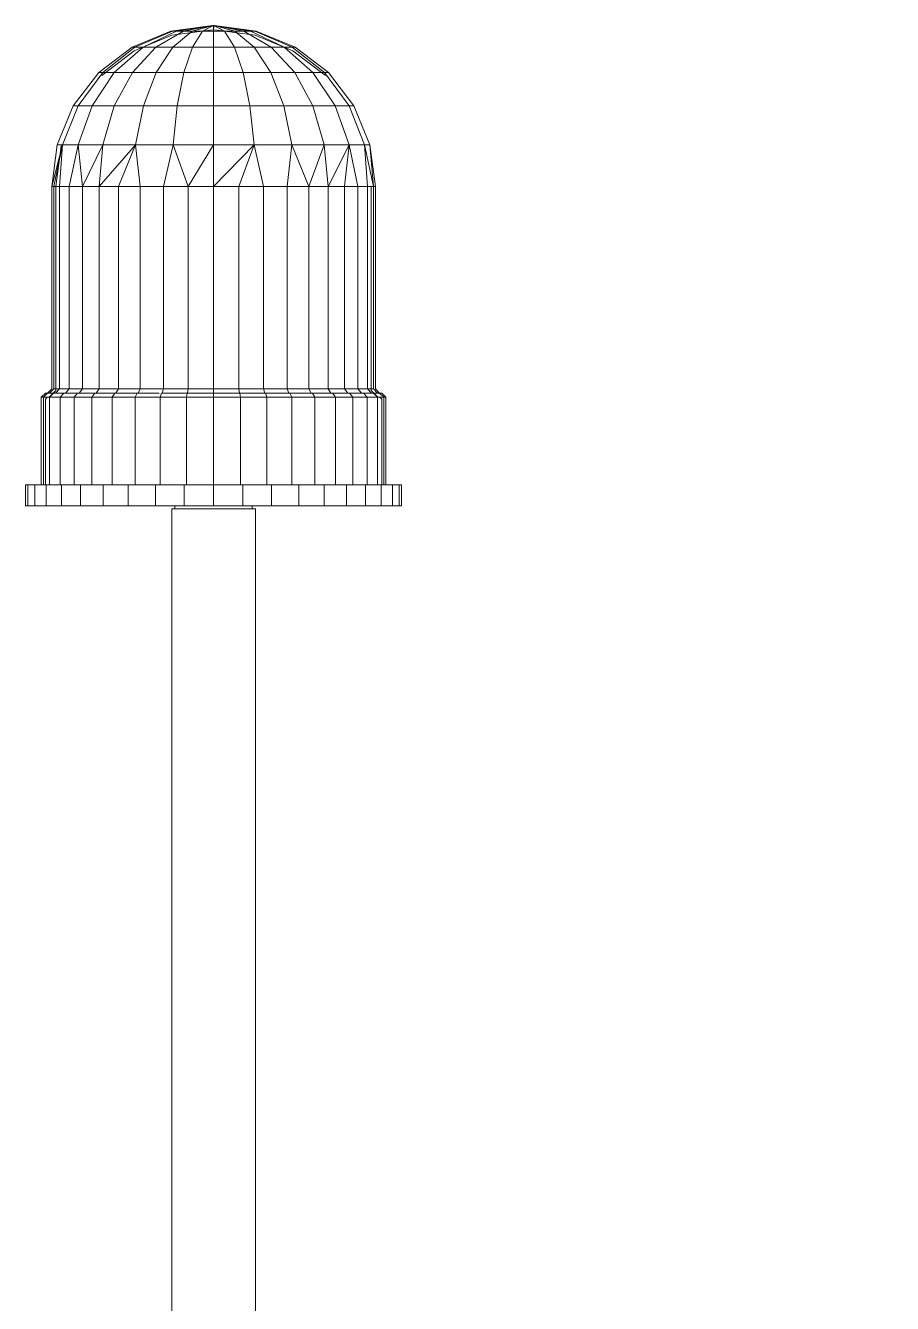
# Model space of a CAD drawing. Header units: centimetres. Extents: x -13689 to 3489, y -437 to 1921.
# Drawn here: x -2743.6 to -2702.1, y 234.1 to 295.3 of the extents above; entities that cross this region are included whole.
import ezdxf

# ---------------------------------------------------------------- set-up
doc = ezdxf.new("R2010")
doc.units = ezdxf.units.CM
doc.layers.add('M-EQPM', color=7, linetype='Continuous', lineweight=9)

# ---------------------------------------------------------------- blocks, each defined once
blk = doc.blocks.new('EQ-05-009 - EQ-05-009_dwg_Agrupar_313-1592789-Sección 3-2')
at = {"layer": 'M-EQPM', "color": 251, "true_color": 0x666666}
for p, q in [((-1876.448, 272.3), (-1876.448, 273.3)), ((-1876.337, 273.3), (-1876.448, 273.3)), ((-1876.448, 273.3), (-1876.337, 273.3)), ((-1876.008, 273.3), (-1876.337, 273.3)), ((-1876.337, 272.3), (-1876.337, 273.3)), ((-1875.467, 273.3), (-1876.008, 273.3)), ((-1876.008, 272.3), (-1876.008, 273.3)), ((-1874.729, 273.3), (-1875.467, 273.3)), ((-1875.467, 272.3), (-1875.467, 273.3)), ((-1875.467, 273.3), (-1874.729, 273.3)), ((-1873.812, 273.3), (-1874.729, 273.3)), ((-1874.729, 272.3), (-1874.729, 273.3)), ((-1872.738, 273.3), (-1873.812, 273.3)), ((-1873.812, 272.3), (-1873.812, 273.3)), ((-1871.534, 273.3), (-1872.738, 273.3)), ((-1872.738, 272.3), (-1872.738, 273.3)), ((-1872.738, 273.3), (-1871.534, 273.3)), ((-1870.229, 273.3), (-1871.534, 273.3)), ((-1871.534, 272.3), (-1871.534, 273.3)), ((-1868.856, 273.3), (-1870.229, 273.3)), ((-1870.229, 272.3), (-1870.229, 273.3)), ((-1868.856, 273.3), (-1867.448, 273.3)), ((-1868.856, 272.3), (-1868.856, 273.3)), ((-1868.856, 273.3), (-1867.448, 273.3)), ((-1867.448, 273.3), (-1866.04, 273.3)), ((-1867.448, 272.3), (-1867.448, 273.3)), ((-1867.448, 272.3), (-1867.448, 273.3)), ((-1867.448, 273.3), (-1866.04, 273.3)), ((-1864.667, 273.3), (-1866.04, 273.3)), ((-1866.04, 272.3), (-1866.04, 273.3)), ((-1866.04, 273.3), (-1864.667, 273.3)), ((-1863.362, 273.3), (-1864.667, 273.3)), ((-1864.667, 272.3), (-1864.667, 273.3)), ((-1862.158, 273.3), (-1863.362, 273.3)), ((-1863.362, 272.3), (-1863.362, 273.3)), ((-1861.084, 273.3), (-1862.158, 273.3)), ((-1862.158, 272.3), (-1862.158, 273.3)), ((-1860.167, 273.3), (-1861.084, 273.3)), ((-1861.084, 272.3), (-1861.084, 273.3)), ((-1859.429, 273.3), (-1860.167, 273.3)), ((-1860.167, 272.3), (-1860.167, 273.3)), ((-1858.889, 273.3), (-1859.429, 273.3)), ((-1859.429, 272.3), (-1859.429, 273.3)), ((-1858.559, 273.3), (-1858.889, 273.3)), ((-1858.889, 272.3), (-1858.889, 273.3)), ((-1858.559, 273.3), (-1858.448, 273.3)), ((-1858.448, 273.3), (-1858.559, 273.3)), ((-1858.559, 272.3), (-1858.559, 273.3)), ((-1858.448, 272.3), (-1858.448, 273.3)), ((-1876.337, 272.3), (-1876.448, 272.3)), ((-1876.337, 272.3), (-1876.448, 272.3)), ((-1876.337, 272.3), (-1876.008, 272.3)), ((-1876.008, 272.3), (-1875.467, 272.3)), ((-1875.467, 272.3), (-1874.729, 272.3)), ((-1874.729, 272.3), (-1875.467, 272.3)), ((-1874.729, 272.3), (-1875.467, 272.3)), ((-1874.729, 272.3), (-1873.812, 272.3)), ((-1873.812, 272.3), (-1872.738, 272.3)), ((-1872.738, 272.3), (-1871.534, 272.3)), ((-1872.738, 272.3), (-1871.534, 272.3)), ((-1871.534, 272.3), (-1872.738, 272.3)), ((-1871.534, 272.3), (-1870.229, 272.3)), ((-1870.229, 272.3), (-1868.856, 272.3)), ((-1865.448, 272.15), (-1869.448, 272.15)), ((-1869.448, 213), (-1869.448, 272.15)), ((-1869.448, 272.15), (-1865.448, 272.15)), ((-1869.448, 213), (-1869.448, 272.15)), ((-1869.298, 272.3), (-1869.298, 272.15)), ((-1869.298, 272.3), (-1869.298, 272.15)), ((-1869.298, 272.3), (-1869.298, 272.15)), ((-1868.856, 272.3), (-1867.448, 272.3)), ((-1867.448, 272.3), (-1868.856, 272.3)), ((-1867.448, 272.3), (-1866.04, 272.3)), ((-1866.04, 272.3), (-1864.667, 272.3)), ((-1865.598, 272.3), (-1865.598, 272.15)), ((-1865.598, 272.15), (-1865.598, 272.3)), ((-1865.598, 272.3), (-1865.598, 272.15)), ((-1865.448, 272.15), (-1865.448, 232.85)), ((-1865.448, 272.15), (-1865.448, 232.85)), ((-1864.667, 272.3), (-1863.362, 272.3)), ((-1863.362, 272.3), (-1862.158, 272.3)), ((-1862.158, 272.3), (-1861.084, 272.3)), ((-1861.084, 272.3), (-1860.167, 272.3)), ((-1860.167, 272.3), (-1859.429, 272.3)), ((-1859.429, 272.3), (-1858.889, 272.3)), ((-1858.889, 272.3), (-1858.559, 272.3)), ((-1858.559, 272.3), (-1858.448, 272.3)), ((-1858.559, 272.3), (-1858.448, 272.3)), ((-1865.448, 232.85), (-1865.448, 196.85)), ((-1865.448, 232.85), (-1835.448, 232.85)), ((-1865.448, 232.85), (-1865.448, 196.85)), ((-1835.448, 196.85), (-1835.448, 232.85)), ((-1835.448, 232.85), (-1835.448, 196.85)), ((-1835.448, 232.85), (-1835.448, 196.85)), ((-1865.448, 229.55), (-1865.948, 229.55)), ((-1865.948, 200.15), (-1865.948, 229.55)), ((-1865.948, 229.55), (-1865.448, 229.55)), ((-1865.948, 229.55), (-1865.948, 200.15)), ((-1834.948, 229.55), (-1835.448, 229.55)), ((-1834.948, 229.55), (-1835.448, 229.55)), ((-1834.948, 229.55), (-1834.948, 200.15)), ((-1834.948, 200.15), (-1834.948, 229.55)), ((-1869.448, 200.15), (-1869.448, 203)), ((-1869.448, 200.15), (-1869.448, 203)), ((-1869.448, 200.15), (-1866.448, 200.15)), ((-1869.448, 200.15), (-1866.448, 200.15)), ((-1869.298, 200), (-1869.298, 200.15)), ((-1869.298, 200), (-1869.298, 200.15)), ((-1865.448, 200.15), (-1865.948, 200.15)), ((-1865.448, 200.15), (-1865.948, 200.15)), ((-1835.448, 200.15), (-1834.948, 200.15)), ((-1834.948, 200.15), (-1835.448, 200.15)), ((-1869.298, 200), (-1866.448, 200)), ((-1869.298, 200), (-1866.448, 200)), ((-1865.448, 196.85), (-1835.448, 196.85))]:
    blk.add_line(p, q, dxfattribs=at)
at = {"layer": 'M-EQPM', "color": 251, "true_color": 0x666666, "flags": 128}
for points in [[(-1875.467, 272.3), (-1875.467, 273.3), (-1876.008, 273.3), (-1876.008, 272.3), (-1876.337, 272.3), (-1876.448, 272.3), (-1876.448, 273.3)], [(-1876.448, 272.3), (-1876.448, 273.3), (-1876.337, 273.3), (-1876.337, 272.3), (-1876.337, 273.3), (-1876.008, 273.3), (-1876.008, 272.3), (-1875.467, 272.3), (-1875.467, 273.3)], [(-1876.448, 273.3), (-1876.337, 273.3), (-1876.008, 273.3), (-1875.467, 273.3)], [(-1875.467, 273.3), (-1874.729, 273.3), (-1874.729, 272.3), (-1874.729, 273.3)], [(-1874.729, 273.3), (-1873.812, 273.3), (-1873.812, 272.3), (-1872.738, 272.3)], [(-1872.738, 273.3), (-1873.812, 273.3), (-1873.812, 272.3), (-1874.729, 272.3)], [(-1874.729, 273.3), (-1873.812, 273.3), (-1872.738, 273.3)], [(-1871.534, 273.3), (-1872.738, 273.3), (-1872.738, 272.3), (-1872.738, 273.3)], [(-1871.534, 272.3), (-1871.534, 273.3), (-1870.229, 273.3), (-1870.229, 272.3), (-1868.856, 272.3)], [(-1868.856, 273.3), (-1868.856, 272.3), (-1868.856, 273.3), (-1870.229, 273.3), (-1870.229, 272.3), (-1871.534, 272.3), (-1871.534, 273.3)], [(-1871.534, 273.3), (-1870.229, 273.3), (-1868.856, 273.3)], [(-1868.856, 272.3), (-1867.448, 272.3), (-1867.448, 273.3), (-1868.856, 273.3)], [(-1867.448, 273.3), (-1866.04, 273.3), (-1866.04, 272.3), (-1866.04, 273.3), (-1864.667, 273.3), (-1864.667, 272.3)], [(-1864.667, 273.3), (-1864.667, 272.3), (-1866.04, 272.3), (-1867.448, 272.3)], [(-1864.667, 273.3), (-1863.362, 273.3), (-1862.158, 273.3), (-1861.084, 273.3)], [(-1864.667, 272.3), (-1863.362, 272.3), (-1862.158, 272.3), (-1861.084, 272.3), (-1861.084, 273.3)], [(-1861.084, 272.3), (-1861.084, 273.3), (-1862.158, 273.3), (-1862.158, 272.3), (-1862.158, 273.3), (-1863.362, 273.3), (-1863.362, 272.3), (-1863.362, 273.3), (-1864.667, 273.3)], [(-1861.084, 273.3), (-1860.167, 273.3), (-1859.429, 273.3)], [(-1861.084, 273.3), (-1860.167, 273.3), (-1860.167, 272.3), (-1860.167, 273.3), (-1859.429, 273.3)], [(-1859.429, 273.3), (-1858.889, 273.3), (-1858.559, 273.3), (-1858.448, 273.3)], [(-1859.429, 273.3), (-1859.429, 272.3), (-1858.889, 272.3), (-1858.559, 272.3), (-1858.559, 273.3), (-1858.448, 273.3), (-1858.448, 272.3)], [(-1858.448, 273.3), (-1858.448, 272.3), (-1858.559, 272.3), (-1858.559, 273.3), (-1858.889, 273.3), (-1858.889, 272.3), (-1858.889, 273.3), (-1859.429, 273.3), (-1859.429, 272.3)], [(-1875.467, 272.3), (-1876.008, 272.3), (-1876.337, 272.3), (-1876.448, 272.3)], [(-1872.738, 272.3), (-1873.812, 272.3), (-1874.729, 272.3)], [(-1868.856, 272.3), (-1870.229, 272.3), (-1871.534, 272.3)], [(-1869.448, 213), (-1869.448, 272.15), (-1865.448, 272.15), (-1865.448, 232.85)], [(-1864.667, 272.3), (-1866.04, 272.3), (-1867.448, 272.3)], [(-1861.084, 272.3), (-1862.158, 272.3), (-1863.362, 272.3), (-1864.667, 272.3)], [(-1859.429, 272.3), (-1860.167, 272.3), (-1861.084, 272.3)], [(-1859.429, 272.3), (-1860.167, 272.3), (-1861.084, 272.3)], [(-1858.448, 272.3), (-1858.559, 272.3), (-1858.889, 272.3), (-1859.429, 272.3)], [(-1865.448, 196.85), (-1865.448, 232.85), (-1835.448, 232.85), (-1865.448, 232.85)], [(-1865.448, 229.55), (-1865.948, 229.55), (-1865.948, 200.15), (-1865.448, 200.15)], [(-1835.448, 229.55), (-1834.948, 229.55), (-1834.948, 200.15), (-1835.448, 200.15)], [(-1866.448, 200.15), (-1869.448, 200.15), (-1869.448, 203)], [(-1866.448, 200), (-1869.298, 200), (-1869.298, 200.15)]]:
    blk.add_lwpolyline(points, dxfattribs=at)
blk.add_lwpolyline([(-1835.448, 196.85), (-1865.448, 196.85)], close=True, dxfattribs=at)
blk = doc.blocks.new('EQ-05-009 - EQ-05-009_dwg_Agrupar_315-1592790-Sección 3-2')
at = {"layer": 'M-EQPM', "color": 136, "true_color": 0x007f7f}
for p, q in [((-1871.348, 294.268), (-1869.491, 295.038)), ((-1871.215, 294.268), (-1869.422, 295.038)), ((-1870.826, 294.268), (-1869.217, 295.038)), ((-1870.206, 294.268), (-1868.893, 295.038)), ((-1869.491, 295.038), (-1867.498, 295.3)), ((-1869.491, 295.038), (-1869.422, 295.038)), ((-1869.491, 295.038), (-1869.422, 295.038)), ((-1869.439, 294.844), (-1867.498, 295.1)), ((-1869.422, 295.038), (-1867.498, 295.3)), ((-1869.422, 295.038), (-1867.49, 295.3)), ((-1869.422, 295.038), (-1867.498, 295.3)), ((-1869.422, 295.038), (-1869.217, 295.038)), ((-1869.398, 294.268), (-1868.47, 295.038)), ((-1869.217, 295.038), (-1867.489, 295.3)), ((-1867.493, 295.3), (-1869.217, 295.038)), ((-1867.493, 295.3), (-1869.217, 295.038)), ((-1869.217, 295.038), (-1867.489, 295.3)), ((-1869.217, 295.038), (-1868.893, 295.038)), ((-1868.893, 295.038), (-1869.217, 295.038)), ((-1869.217, 295.038), (-1868.893, 295.038)), ((-1868.893, 295.038), (-1867.489, 295.3)), ((-1868.893, 295.038), (-1868.47, 295.038)), ((-1868.47, 295.038), (-1867.471, 295.3)), ((-1868.47, 295.038), (-1867.478, 295.3)), ((-1868.47, 295.038), (-1867.977, 295.038)), ((-1868.458, 294.268), (-1867.977, 295.038)), ((-1867.977, 295.038), (-1867.448, 295.3)), ((-1867.977, 295.038), (-1867.448, 295.038)), ((-1866.92, 295.038), (-1867.448, 295.3)), ((-1867.448, 295.038), (-1867.448, 295.3)), ((-1867.448, 294.268), (-1867.448, 295.038)), ((-1867.448, 295.038), (-1866.92, 295.038)), ((-1866.427, 295.038), (-1867.426, 295.3)), ((-1867.419, 295.3), (-1866.427, 295.038)), ((-1866.004, 295.038), (-1867.413, 295.3)), ((-1866.004, 295.038), (-1867.408, 295.3)), ((-1865.679, 295.038), (-1867.408, 295.3)), ((-1865.475, 295.038), (-1867.408, 295.3)), ((-1867.404, 295.3), (-1865.679, 295.038)), ((-1865.475, 295.038), (-1867.401, 295.3)), ((-1865.405, 295.038), (-1867.399, 295.3)), ((-1865.475, 295.038), (-1867.399, 295.3)), ((-1865.475, 295.038), (-1867.399, 295.3)), ((-1865.457, 294.844), (-1867.398, 295.1)), ((-1866.439, 294.268), (-1866.92, 295.038)), ((-1866.92, 295.038), (-1866.427, 295.038)), ((-1866.427, 295.038), (-1866.92, 295.038)), ((-1866.92, 295.038), (-1866.427, 295.038)), ((-1865.498, 294.268), (-1866.427, 295.038)), ((-1866.427, 295.038), (-1866.004, 295.038)), ((-1865.498, 294.268), (-1866.427, 295.038)), ((-1866.427, 295.038), (-1866.004, 295.038)), ((-1866.427, 295.038), (-1865.498, 294.268)), ((-1866.004, 295.038), (-1866.427, 295.038)), ((-1864.691, 294.268), (-1866.004, 295.038)), ((-1866.004, 295.038), (-1865.679, 295.038)), ((-1866.004, 295.038), (-1864.691, 294.268)), ((-1864.691, 294.268), (-1866.004, 295.038)), ((-1864.071, 294.268), (-1865.679, 295.038)), ((-1865.679, 295.038), (-1865.475, 295.038)), ((-1863.681, 294.268), (-1865.475, 295.038)), ((-1865.475, 295.038), (-1865.405, 295.038)), ((-1865.405, 295.038), (-1865.475, 295.038)), ((-1865.405, 295.038), (-1865.475, 295.038)), ((-1863.548, 294.268), (-1865.405, 295.038)), ((-1871.248, 294.095), (-1869.439, 294.844)), ((-1863.648, 294.095), (-1865.457, 294.844)), ((-1872.943, 293.045), (-1871.348, 294.268)), ((-1872.802, 292.903), (-1871.248, 294.095)), ((-1872.756, 293.045), (-1871.215, 294.268)), ((-1872.756, 293.045), (-1871.215, 294.268)), ((-1872.207, 293.045), (-1870.826, 294.268)), ((-1870.826, 294.268), (-1872.207, 293.045)), ((-1871.348, 294.268), (-1871.215, 294.268)), ((-1871.334, 293.045), (-1870.206, 294.268)), ((-1871.215, 294.268), (-1870.826, 294.268)), ((-1870.826, 294.268), (-1871.215, 294.268)), ((-1870.826, 294.268), (-1870.206, 294.268)), ((-1870.206, 294.268), (-1870.826, 294.268)), ((-1870.206, 294.268), (-1870.826, 294.268)), ((-1870.206, 294.268), (-1869.398, 294.268)), ((-1869.398, 294.268), (-1870.206, 294.268)), ((-1870.196, 293.045), (-1869.398, 294.268)), ((-1869.398, 294.268), (-1868.458, 294.268)), ((-1868.87, 293.045), (-1868.458, 294.268)), ((-1868.458, 294.268), (-1868.87, 293.045)), ((-1868.458, 294.268), (-1867.448, 294.268)), ((-1867.448, 293.045), (-1867.448, 294.268)), ((-1867.448, 294.268), (-1866.439, 294.268)), ((-1867.448, 294.268), (-1866.439, 294.268)), ((-1866.439, 294.268), (-1867.448, 294.268)), ((-1866.026, 293.045), (-1866.439, 294.268)), ((-1866.439, 294.268), (-1865.498, 294.268)), ((-1866.026, 293.045), (-1866.439, 294.268)), ((-1866.026, 293.045), (-1866.439, 294.268)), ((-1864.701, 293.045), (-1865.498, 294.268)), ((-1865.498, 294.268), (-1864.691, 294.268)), ((-1864.691, 294.268), (-1865.498, 294.268)), ((-1865.498, 294.268), (-1864.691, 294.268)), ((-1863.563, 293.045), (-1864.691, 294.268)), ((-1864.691, 294.268), (-1864.071, 294.268)), ((-1864.691, 294.268), (-1864.071, 294.268)), ((-1864.071, 294.268), (-1864.691, 294.268)), ((-1862.69, 293.045), (-1864.071, 294.268)), ((-1864.071, 294.268), (-1863.681, 294.268)), ((-1864.071, 294.268), (-1862.69, 293.045)), ((-1863.681, 294.268), (-1864.071, 294.268)), ((-1863.681, 294.268), (-1864.071, 294.268)), ((-1862.69, 293.045), (-1864.071, 294.268)), ((-1862.141, 293.045), (-1863.681, 294.268)), ((-1863.681, 294.268), (-1863.548, 294.268)), ((-1862.141, 293.045), (-1863.681, 294.268)), ((-1863.681, 294.268), (-1863.548, 294.268)), ((-1862.095, 292.903), (-1863.648, 294.095)), ((-1861.954, 293.045), (-1863.548, 294.268)), ((-1874.167, 291.45), (-1872.943, 293.045)), ((-1873.938, 291.45), (-1872.756, 293.045)), ((-1872.756, 293.045), (-1873.938, 291.45)), ((-1873.267, 291.45), (-1872.207, 293.045)), ((-1872.756, 293.045), (-1872.943, 293.045)), ((-1872.756, 293.045), (-1872.207, 293.045)), ((-1872.207, 293.045), (-1871.334, 293.045)), ((-1872.199, 291.45), (-1871.334, 293.045)), ((-1871.334, 293.045), (-1870.196, 293.045)), ((-1870.807, 291.45), (-1870.196, 293.045)), ((-1870.196, 293.045), (-1868.87, 293.045)), ((-1869.187, 291.45), (-1868.87, 293.045)), ((-1868.87, 293.045), (-1867.448, 293.045)), ((-1867.448, 293.045), (-1868.87, 293.045)), ((-1868.87, 293.045), (-1867.448, 293.045)), ((-1867.448, 291.45), (-1867.448, 293.045)), ((-1867.448, 293.045), (-1866.026, 293.045)), ((-1867.448, 291.45), (-1867.448, 293.045)), ((-1867.448, 293.045), (-1867.448, 291.45)), ((-1865.709, 291.45), (-1866.026, 293.045)), ((-1866.026, 293.045), (-1864.701, 293.045)), ((-1864.701, 293.045), (-1866.026, 293.045)), ((-1864.701, 293.045), (-1866.026, 293.045)), ((-1864.089, 291.45), (-1864.701, 293.045)), ((-1864.701, 293.045), (-1863.563, 293.045)), ((-1862.698, 291.45), (-1863.563, 293.045)), ((-1863.563, 293.045), (-1862.69, 293.045)), ((-1861.63, 291.45), (-1862.69, 293.045)), ((-1862.69, 293.045), (-1862.141, 293.045)), ((-1862.69, 293.045), (-1862.141, 293.045)), ((-1861.63, 291.45), (-1862.69, 293.045)), ((-1860.959, 291.45), (-1862.141, 293.045)), ((-1862.141, 293.045), (-1861.954, 293.045)), ((-1860.73, 291.45), (-1861.954, 293.045)), ((-1874.936, 289.593), (-1874.167, 291.45)), ((-1874.936, 289.593), (-1874.167, 291.45)), ((-1874.681, 289.593), (-1873.938, 291.45)), ((-1873.938, 291.45), (-1874.681, 289.593)), ((-1873.938, 291.45), (-1874.167, 291.45)), ((-1873.938, 291.45), (-1873.267, 291.45)), ((-1873.267, 291.45), (-1873.938, 291.45)), ((-1873.938, 291.45), (-1873.267, 291.45)), ((-1873.267, 291.45), (-1873.933, 289.593)), ((-1873.267, 291.45), (-1873.933, 289.593)), ((-1873.267, 291.45), (-1872.199, 291.45)), ((-1872.199, 291.45), (-1872.743, 289.593)), ((-1872.199, 291.45), (-1870.807, 291.45)), ((-1870.807, 291.45), (-1871.192, 289.593)), ((-1870.807, 291.45), (-1869.187, 291.45)), ((-1869.187, 291.45), (-1870.807, 291.45)), ((-1869.187, 291.45), (-1870.807, 291.45)), ((-1869.187, 291.45), (-1869.386, 289.593)), ((-1869.386, 289.593), (-1869.187, 291.45)), ((-1869.386, 289.593), (-1869.187, 291.45)), ((-1869.187, 291.45), (-1867.448, 291.45)), ((-1867.448, 291.45), (-1867.448, 289.593)), ((-1867.448, 291.45), (-1865.709, 291.45)), ((-1867.448, 291.45), (-1867.448, 289.593)), ((-1865.709, 291.45), (-1867.448, 291.45)), ((-1867.448, 291.45), (-1865.709, 291.45)), ((-1865.709, 291.45), (-1865.51, 289.593)), ((-1865.709, 291.45), (-1864.089, 291.45)), ((-1865.51, 289.593), (-1865.709, 291.45)), ((-1864.089, 291.45), (-1865.709, 291.45)), ((-1865.709, 291.45), (-1864.089, 291.45)), ((-1864.089, 291.45), (-1863.704, 289.593)), ((-1864.089, 291.45), (-1862.698, 291.45)), ((-1862.698, 291.45), (-1862.154, 289.593)), ((-1862.698, 291.45), (-1861.63, 291.45)), ((-1862.698, 291.45), (-1862.154, 289.593)), ((-1861.63, 291.45), (-1862.698, 291.45)), ((-1862.698, 291.45), (-1861.63, 291.45)), ((-1860.964, 289.593), (-1861.63, 291.45)), ((-1861.63, 291.45), (-1860.959, 291.45)), ((-1861.63, 291.45), (-1860.964, 289.593)), ((-1860.959, 291.45), (-1861.63, 291.45)), ((-1860.959, 291.45), (-1861.63, 291.45)), ((-1860.216, 289.593), (-1860.959, 291.45)), ((-1860.959, 291.45), (-1860.73, 291.45)), ((-1859.961, 289.593), (-1860.73, 291.45)), ((-1875.198, 287.6), (-1874.936, 289.593)), ((-1875.198, 287.6), (-1874.681, 289.593)), ((-1875.198, 287.6), (-1874.681, 289.593)), ((-1875.103, 287.6), (-1874.681, 289.593)), ((-1874.681, 289.593), (-1875.103, 287.6)), ((-1875.103, 287.6), (-1874.681, 289.593)), ((-1874.743, 289.541), (-1874.998, 287.6)), ((-1874.681, 289.593), (-1874.936, 289.593)), ((-1874.681, 289.593), (-1874.936, 289.593)), ((-1874.819, 287.6), (-1874.681, 289.593)), ((-1874.819, 287.6), (-1874.681, 289.593)), ((-1874.681, 289.593), (-1874.819, 287.6)), ((-1874.681, 289.593), (-1873.933, 289.593)), ((-1874.354, 287.6), (-1873.933, 289.593)), ((-1873.933, 289.593), (-1874.354, 287.6)), ((-1873.718, 287.6), (-1873.933, 289.593)), ((-1873.933, 289.593), (-1872.743, 289.593)), ((-1873.933, 289.593), (-1873.718, 287.6)), ((-1873.718, 287.6), (-1872.743, 289.593)), ((-1872.928, 287.6), (-1872.743, 289.593)), ((-1872.928, 287.6), (-1871.192, 289.593)), ((-1872.928, 287.6), (-1872.743, 289.593)), ((-1872.928, 287.6), (-1871.192, 289.593)), ((-1871.192, 289.593), (-1872.928, 287.6)), ((-1872.743, 289.593), (-1871.192, 289.593)), ((-1872.004, 287.6), (-1871.192, 289.593)), ((-1871.192, 289.593), (-1872.004, 287.6)), ((-1871.192, 289.593), (-1872.004, 287.6)), ((-1870.967, 287.6), (-1871.192, 289.593)), ((-1871.192, 289.593), (-1869.386, 289.593)), ((-1870.967, 287.6), (-1871.192, 289.593)), ((-1869.843, 287.6), (-1869.386, 289.593)), ((-1869.843, 287.6), (-1869.386, 289.593)), ((-1869.843, 287.6), (-1869.386, 289.593)), ((-1868.661, 287.6), (-1869.386, 289.593)), ((-1869.386, 289.593), (-1867.448, 289.593)), ((-1867.448, 289.593), (-1869.386, 289.593)), ((-1869.386, 289.593), (-1868.661, 287.6)), ((-1869.386, 289.593), (-1868.661, 287.6)), ((-1868.661, 287.6), (-1867.448, 289.593)), ((-1867.448, 289.593), (-1868.661, 287.6)), ((-1868.661, 287.6), (-1867.448, 289.593)), ((-1867.448, 287.6), (-1867.448, 289.593)), ((-1867.448, 287.6), (-1865.51, 289.593)), ((-1867.448, 289.593), (-1865.51, 289.593)), ((-1867.448, 287.6), (-1867.448, 289.593)), ((-1867.448, 289.593), (-1865.51, 289.593)), ((-1867.448, 287.6), (-1865.51, 289.593)), ((-1865.51, 289.593), (-1867.448, 287.6)), ((-1867.448, 287.6), (-1867.448, 289.593)), ((-1867.448, 289.593), (-1865.51, 289.593)), ((-1866.236, 287.6), (-1865.51, 289.593)), ((-1865.51, 289.593), (-1866.236, 287.6)), ((-1865.51, 289.593), (-1866.236, 287.6)), ((-1865.053, 287.6), (-1865.51, 289.593)), ((-1865.51, 289.593), (-1863.704, 289.593)), ((-1865.053, 287.6), (-1865.51, 289.593)), ((-1865.053, 287.6), (-1865.51, 289.593)), ((-1863.93, 287.6), (-1863.704, 289.593)), ((-1863.93, 287.6), (-1863.704, 289.593)), ((-1862.893, 287.6), (-1863.704, 289.593)), ((-1863.704, 289.593), (-1862.154, 289.593)), ((-1863.704, 289.593), (-1862.893, 287.6)), ((-1863.704, 289.593), (-1862.893, 287.6)), ((-1862.893, 287.6), (-1862.154, 289.593)), ((-1861.968, 287.6), (-1862.154, 289.593)), ((-1862.154, 289.593), (-1860.964, 289.593)), ((-1861.968, 287.6), (-1862.154, 289.593)), ((-1861.968, 287.6), (-1860.964, 289.593)), ((-1861.178, 287.6), (-1860.964, 289.593)), ((-1860.964, 289.593), (-1861.178, 287.6)), ((-1860.543, 287.6), (-1860.964, 289.593)), ((-1860.964, 289.593), (-1860.216, 289.593)), ((-1860.964, 289.593), (-1860.543, 287.6)), ((-1859.794, 287.6), (-1860.216, 289.593)), ((-1860.078, 287.6), (-1860.216, 289.593)), ((-1860.216, 289.593), (-1859.961, 289.593)), ((-1860.078, 287.6), (-1860.216, 289.593)), ((-1860.216, 289.593), (-1859.794, 287.6)), ((-1859.794, 287.6), (-1860.216, 289.593)), ((-1859.698, 287.6), (-1859.961, 289.593)), ((-1859.794, 287.6), (-1859.961, 289.593)), ((-1859.961, 289.593), (-1859.698, 287.6)), ((-1875.198, 277.9), (-1875.198, 287.6)), ((-1875.103, 287.6), (-1875.198, 287.6)), ((-1875.198, 287.6), (-1875.198, 277.9)), ((-1875.103, 277.9), (-1875.103, 287.6)), ((-1874.819, 287.6), (-1875.103, 287.6)), ((-1874.998, 287.6), (-1874.998, 277.817)), ((-1874.819, 277.9), (-1874.819, 287.6)), ((-1874.354, 287.6), (-1874.819, 287.6)), ((-1874.354, 287.6), (-1874.819, 287.6)), ((-1874.819, 287.6), (-1874.354, 287.6)), ((-1874.354, 277.9), (-1874.354, 287.6)), ((-1873.718, 287.6), (-1874.354, 287.6)), ((-1873.718, 277.9), (-1873.718, 287.6)), ((-1872.928, 287.6), (-1873.718, 287.6)), ((-1873.718, 287.6), (-1872.928, 287.6)), ((-1872.928, 277.9), (-1872.928, 287.6)), ((-1872.004, 287.6), (-1872.928, 287.6)), ((-1872.004, 287.6), (-1872.928, 287.6)), ((-1872.004, 277.9), (-1872.004, 287.6)), ((-1870.967, 287.6), (-1872.004, 287.6)), ((-1872.004, 287.6), (-1870.967, 287.6)), ((-1870.967, 277.9), (-1870.967, 287.6)), ((-1869.843, 287.6), (-1870.967, 287.6)), ((-1870.967, 287.6), (-1869.843, 287.6)), ((-1869.843, 277.9), (-1869.843, 287.6)), ((-1868.661, 287.6), (-1869.843, 287.6)), ((-1868.661, 287.6), (-1869.843, 287.6)), ((-1868.661, 277.9), (-1868.661, 287.6)), ((-1868.661, 287.6), (-1867.448, 287.6)), ((-1868.661, 287.6), (-1867.448, 287.6)), ((-1868.661, 287.6), (-1868.661, 277.9)), ((-1867.448, 277.9), (-1867.448, 287.6)), ((-1866.236, 287.6), (-1867.448, 287.6)), ((-1867.448, 277.9), (-1867.448, 287.6)), ((-1867.448, 287.6), (-1866.236, 287.6)), ((-1866.236, 287.6), (-1867.448, 287.6)), ((-1866.236, 277.9), (-1866.236, 287.6)), ((-1865.053, 287.6), (-1866.236, 287.6)), ((-1866.236, 287.6), (-1865.053, 287.6)), ((-1865.053, 277.9), (-1865.053, 287.6)), ((-1863.93, 287.6), (-1865.053, 287.6)), ((-1863.93, 287.6), (-1865.053, 287.6)), ((-1863.93, 277.9), (-1863.93, 287.6)), ((-1862.893, 287.6), (-1863.93, 287.6)), ((-1862.893, 287.6), (-1863.93, 287.6)), ((-1862.893, 277.9), (-1862.893, 287.6)), ((-1861.968, 287.6), (-1862.893, 287.6)), ((-1862.893, 287.6), (-1861.968, 287.6)), ((-1861.968, 277.9), (-1861.968, 287.6)), ((-1861.178, 287.6), (-1861.968, 287.6)), ((-1861.178, 287.6), (-1861.968, 287.6)), ((-1861.178, 277.9), (-1861.178, 287.6)), ((-1860.543, 287.6), (-1861.178, 287.6)), ((-1860.543, 277.9), (-1860.543, 287.6)), ((-1860.078, 287.6), (-1860.543, 287.6)), ((-1860.078, 287.6), (-1860.543, 287.6)), ((-1860.543, 287.6), (-1860.078, 287.6)), ((-1860.078, 277.9), (-1860.078, 287.6)), ((-1859.794, 287.6), (-1860.078, 287.6)), ((-1859.898, 287.6), (-1859.898, 277.817)), ((-1859.794, 277.9), (-1859.794, 287.6)), ((-1859.698, 287.6), (-1859.794, 287.6)), ((-1859.698, 277.9), (-1859.698, 287.6)), ((-1859.698, 287.6), (-1859.698, 277.9)), ((-1875.398, 277.7), (-1875.198, 277.9)), ((-1875.198, 277.9), (-1875.398, 277.7)), ((-1875.198, 277.9), (-1875.398, 277.7)), ((-1875.3, 277.7), (-1875.103, 277.9)), ((-1875.3, 277.7), (-1875.103, 277.9)), ((-1874.819, 277.9), (-1875.103, 277.9)), ((-1875.009, 277.7), (-1874.819, 277.9)), ((-1875.009, 277.7), (-1874.819, 277.9)), ((-1874.354, 277.9), (-1874.819, 277.9)), ((-1874.819, 277.9), (-1874.354, 277.9)), ((-1874.354, 277.9), (-1874.819, 277.9)), ((-1874.532, 277.7), (-1874.354, 277.9)), ((-1874.354, 277.9), (-1874.532, 277.7)), ((-1873.718, 277.9), (-1874.354, 277.9)), ((-1873.88, 277.7), (-1873.718, 277.9)), ((-1872.928, 277.9), (-1873.718, 277.9)), ((-1873.718, 277.9), (-1872.928, 277.9)), ((-1873.07, 277.7), (-1872.928, 277.9)), ((-1873.07, 277.7), (-1872.928, 277.9)), ((-1872.004, 277.9), (-1872.928, 277.9)), ((-1872.121, 277.7), (-1872.004, 277.9)), ((-1870.967, 277.9), (-1872.004, 277.9)), ((-1871.058, 277.7), (-1870.967, 277.9)), ((-1870.967, 277.9), (-1871.058, 277.7)), ((-1869.843, 277.9), (-1870.967, 277.9)), ((-1869.905, 277.7), (-1869.843, 277.9)), ((-1869.905, 277.7), (-1869.843, 277.9)), ((-1869.843, 277.9), (-1868.661, 277.9)), ((-1869.843, 277.9), (-1868.661, 277.9)), ((-1868.661, 277.9), (-1869.843, 277.9)), ((-1868.692, 277.7), (-1868.661, 277.9)), ((-1868.661, 277.9), (-1868.692, 277.7)), ((-1868.661, 277.9), (-1867.448, 277.9)), ((-1867.448, 277.7), (-1867.448, 277.9)), ((-1866.236, 277.9), (-1867.448, 277.9)), ((-1867.448, 277.7), (-1867.448, 277.9)), ((-1867.448, 277.9), (-1866.236, 277.9)), ((-1866.236, 277.9), (-1867.448, 277.9)), ((-1866.205, 277.7), (-1866.236, 277.9)), ((-1865.053, 277.9), (-1866.236, 277.9)), ((-1866.236, 277.9), (-1866.205, 277.7)), ((-1864.992, 277.7), (-1865.053, 277.9)), ((-1863.93, 277.9), (-1865.053, 277.9)), ((-1864.992, 277.7), (-1865.053, 277.9)), ((-1863.839, 277.7), (-1863.93, 277.9)), ((-1862.893, 277.9), (-1863.93, 277.9)), ((-1862.893, 277.9), (-1863.93, 277.9)), ((-1863.93, 277.9), (-1863.839, 277.7)), ((-1862.775, 277.7), (-1862.893, 277.9)), ((-1861.968, 277.9), (-1862.893, 277.9)), ((-1862.893, 277.9), (-1861.968, 277.9)), ((-1861.827, 277.7), (-1861.968, 277.9)), ((-1861.178, 277.9), (-1861.968, 277.9)), ((-1861.827, 277.7), (-1861.968, 277.9)), ((-1861.017, 277.7), (-1861.178, 277.9)), ((-1860.543, 277.9), (-1861.178, 277.9)), ((-1860.365, 277.7), (-1860.543, 277.9)), ((-1860.078, 277.9), (-1860.543, 277.9)), ((-1860.078, 277.9), (-1860.543, 277.9)), ((-1860.543, 277.9), (-1860.365, 277.7)), ((-1860.543, 277.9), (-1860.078, 277.9)), ((-1859.887, 277.7), (-1860.078, 277.9)), ((-1859.794, 277.9), (-1860.078, 277.9)), ((-1859.887, 277.7), (-1860.078, 277.9)), ((-1859.596, 277.7), (-1859.794, 277.9)), ((-1859.794, 277.9), (-1859.596, 277.7)), ((-1859.498, 277.7), (-1859.698, 277.9)), ((-1859.698, 277.9), (-1859.498, 277.7)), ((-1859.498, 277.7), (-1859.698, 277.9)), ((-1875.698, 277.5), (-1875.498, 277.7)), ((-1875.498, 277.7), (-1875.698, 277.5)), ((-1875.698, 273.3), (-1875.698, 277.5)), ((-1875.597, 277.5), (-1875.698, 277.5)), ((-1875.698, 277.5), (-1875.698, 273.3)), ((-1875.597, 277.5), (-1875.399, 277.7)), ((-1875.597, 277.5), (-1875.399, 277.7)), ((-1875.597, 273.3), (-1875.597, 277.5)), ((-1875.295, 277.5), (-1875.597, 277.5)), ((-1875.399, 277.7), (-1875.498, 277.7)), ((-1875.498, 277.7), (-1875.399, 277.7)), ((-1875.415, 277.5), (-1875.498, 277.417)), ((-1875.498, 277.417), (-1875.498, 273.3)), ((-1875.317, 277.5), (-1875.415, 277.5)), ((-1875.317, 277.5), (-1875.415, 277.5)), ((-1875.104, 277.7), (-1875.399, 277.7)), ((-1875.104, 277.7), (-1875.399, 277.7)), ((-1875.398, 277.7), (-1875.3, 277.7)), ((-1875.398, 277.7), (-1875.3, 277.7)), ((-1874.998, 277.817), (-1875.315, 277.5)), ((-1875.219, 277.5), (-1875.315, 277.5)), ((-1875.3, 277.7), (-1875.009, 277.7)), ((-1875.295, 277.5), (-1875.104, 277.7)), ((-1875.295, 277.5), (-1875.104, 277.7)), ((-1875.295, 273.3), (-1875.295, 277.5)), ((-1874.799, 277.5), (-1875.295, 277.5)), ((-1874.799, 277.5), (-1875.295, 277.5)), ((-1875.156, 277.5), (-1875.026, 277.5)), ((-1874.621, 277.7), (-1875.104, 277.7)), ((-1874.621, 277.7), (-1875.104, 277.7)), ((-1875.104, 277.7), (-1874.621, 277.7)), ((-1875.009, 277.7), (-1874.532, 277.7)), ((-1874.799, 277.5), (-1874.621, 277.7)), ((-1874.621, 277.7), (-1874.799, 277.5)), ((-1874.799, 273.3), (-1874.799, 277.5)), ((-1874.123, 277.5), (-1874.799, 277.5)), ((-1874.799, 273.3), (-1874.799, 277.5)), ((-1874.799, 277.5), (-1874.123, 277.5)), ((-1873.961, 277.7), (-1874.621, 277.7)), ((-1873.961, 277.7), (-1874.621, 277.7)), ((-1874.532, 277.7), (-1873.88, 277.7)), ((-1874.123, 277.5), (-1873.961, 277.7)), ((-1874.123, 277.5), (-1873.961, 277.7)), ((-1874.123, 273.3), (-1874.123, 277.5)), ((-1873.282, 277.5), (-1874.123, 277.5)), ((-1874.123, 277.5), (-1874.123, 273.3)), ((-1874.123, 277.5), (-1873.282, 277.5)), ((-1873.14, 277.7), (-1873.961, 277.7)), ((-1873.14, 277.7), (-1873.961, 277.7)), ((-1873.88, 277.7), (-1873.07, 277.7)), ((-1873.282, 277.5), (-1873.14, 277.7)), ((-1873.282, 277.5), (-1873.14, 277.7)), ((-1873.282, 273.3), (-1873.282, 277.5)), ((-1872.298, 277.5), (-1873.282, 277.5)), ((-1873.282, 277.5), (-1873.282, 273.3)), ((-1873.282, 277.5), (-1872.298, 277.5)), ((-1872.18, 277.7), (-1873.14, 277.7)), ((-1872.298, 277.5), (-1872.18, 277.7)), ((-1872.298, 273.3), (-1872.298, 277.5)), ((-1871.194, 277.5), (-1872.298, 277.5)), ((-1872.298, 277.5), (-1872.298, 273.3)), ((-1872.298, 277.5), (-1871.194, 277.5)), ((-1871.103, 277.7), (-1872.18, 277.7)), ((-1871.194, 277.5), (-1871.103, 277.7)), ((-1871.194, 277.5), (-1871.103, 277.7)), ((-1871.194, 273.3), (-1871.194, 277.5)), ((-1869.998, 277.5), (-1871.194, 277.5)), ((-1869.998, 277.5), (-1871.194, 277.5)), ((-1870.05, 277.7), (-1871.103, 277.7)), ((-1870.05, 277.7), (-1871.103, 277.7)), ((-1869.998, 277.5), (-1869.936, 277.7)), ((-1869.936, 277.7), (-1869.998, 277.5)), ((-1869.936, 277.7), (-1869.998, 277.5)), ((-1869.998, 273.3), (-1869.998, 277.5)), ((-1868.739, 277.5), (-1869.998, 277.5)), ((-1869.998, 277.5), (-1868.739, 277.5)), ((-1869.936, 277.7), (-1868.708, 277.7)), ((-1868.708, 277.7), (-1869.936, 277.7)), ((-1868.708, 277.7), (-1869.936, 277.7)), ((-1868.739, 277.5), (-1868.708, 277.7)), ((-1868.739, 277.5), (-1868.708, 277.7)), ((-1868.739, 273.3), (-1868.739, 277.5)), ((-1868.739, 277.5), (-1867.448, 277.5)), ((-1868.739, 277.5), (-1867.448, 277.5)), ((-1868.708, 277.7), (-1867.448, 277.7)), ((-1867.448, 277.7), (-1868.708, 277.7)), ((-1866.189, 277.7), (-1867.448, 277.7)), ((-1867.448, 277.5), (-1867.448, 277.7)), ((-1866.189, 277.7), (-1867.448, 277.7)), ((-1867.448, 277.7), (-1867.448, 277.5)), ((-1866.189, 277.7), (-1867.448, 277.7)), ((-1867.448, 273.3), (-1867.448, 277.5)), ((-1866.158, 277.5), (-1867.448, 277.5)), ((-1867.448, 273.3), (-1867.448, 277.5)), ((-1867.448, 277.5), (-1866.158, 277.5)), ((-1864.961, 277.7), (-1866.189, 277.7)), ((-1866.158, 277.5), (-1866.189, 277.7)), ((-1866.158, 277.5), (-1866.189, 277.7)), ((-1864.961, 277.7), (-1866.189, 277.7)), ((-1866.158, 273.3), (-1866.158, 277.5)), ((-1864.899, 277.5), (-1866.158, 277.5)), ((-1866.158, 277.5), (-1866.158, 273.3)), ((-1866.158, 277.5), (-1864.899, 277.5)), ((-1863.794, 277.7), (-1864.961, 277.7)), ((-1864.899, 277.5), (-1864.961, 277.7)), ((-1864.899, 277.5), (-1864.961, 277.7)), ((-1864.899, 273.3), (-1864.899, 277.5)), ((-1863.703, 277.5), (-1864.899, 277.5)), ((-1864.899, 273.3), (-1864.899, 277.5)), ((-1863.703, 277.5), (-1864.899, 277.5)), ((-1862.717, 277.7), (-1863.794, 277.7)), ((-1863.703, 277.5), (-1863.794, 277.7)), ((-1863.703, 273.3), (-1863.703, 277.5)), ((-1862.599, 277.5), (-1863.703, 277.5)), ((-1862.599, 277.5), (-1863.703, 277.5)), ((-1863.703, 277.5), (-1863.703, 273.3)), ((-1861.756, 277.7), (-1862.717, 277.7)), ((-1862.599, 277.5), (-1862.717, 277.7)), ((-1862.599, 277.5), (-1862.717, 277.7)), ((-1861.756, 277.7), (-1862.717, 277.7)), ((-1862.599, 273.3), (-1862.599, 277.5)), ((-1861.615, 277.5), (-1862.599, 277.5)), ((-1862.599, 273.3), (-1862.599, 277.5)), ((-1861.827, 277.7), (-1861.017, 277.7)), ((-1860.936, 277.7), (-1861.756, 277.7)), ((-1861.615, 277.5), (-1861.756, 277.7)), ((-1861.756, 277.7), (-1861.615, 277.5)), ((-1860.936, 277.7), (-1861.756, 277.7)), ((-1861.615, 273.3), (-1861.615, 277.5)), ((-1860.774, 277.5), (-1861.615, 277.5)), ((-1861.615, 273.3), (-1861.615, 277.5)), ((-1861.017, 277.7), (-1860.365, 277.7)), ((-1860.276, 277.7), (-1860.936, 277.7)), ((-1860.774, 277.5), (-1860.936, 277.7)), ((-1860.276, 277.7), (-1860.936, 277.7)), ((-1860.774, 273.3), (-1860.774, 277.5)), ((-1860.097, 277.5), (-1860.774, 277.5)), ((-1860.365, 277.7), (-1859.887, 277.7)), ((-1860.349, 277.5), (-1860.338, 277.5)), ((-1859.792, 277.7), (-1860.276, 277.7)), ((-1860.097, 277.5), (-1860.276, 277.7)), ((-1860.097, 277.5), (-1860.276, 277.7)), ((-1860.276, 277.7), (-1859.792, 277.7)), ((-1859.792, 277.7), (-1860.276, 277.7)), ((-1860.097, 273.3), (-1860.097, 277.5)), ((-1859.602, 277.5), (-1860.097, 277.5)), ((-1860.097, 273.3), (-1860.097, 277.5)), ((-1859.602, 277.5), (-1860.097, 277.5)), ((-1859.898, 277.817), (-1859.581, 277.5)), ((-1859.887, 277.7), (-1859.596, 277.7)), ((-1859.871, 277.5), (-1859.741, 277.5)), ((-1859.497, 277.7), (-1859.792, 277.7)), ((-1859.602, 277.5), (-1859.792, 277.7)), ((-1859.792, 277.7), (-1859.602, 277.5)), ((-1859.497, 277.7), (-1859.792, 277.7)), ((-1859.581, 277.5), (-1859.678, 277.5)), ((-1859.602, 273.3), (-1859.602, 277.5)), ((-1859.3, 277.5), (-1859.602, 277.5)), ((-1859.602, 277.5), (-1859.602, 273.3)), ((-1859.596, 277.7), (-1859.498, 277.7)), ((-1859.498, 277.7), (-1859.596, 277.7)), ((-1859.579, 277.5), (-1859.481, 277.5)), ((-1859.579, 277.5), (-1859.481, 277.5)), ((-1859.497, 277.7), (-1859.398, 277.7)), ((-1859.398, 277.7), (-1859.497, 277.7)), ((-1859.3, 277.5), (-1859.497, 277.7)), ((-1859.3, 277.5), (-1859.497, 277.7)), ((-1859.481, 277.5), (-1859.398, 277.417)), ((-1859.198, 277.5), (-1859.398, 277.7)), ((-1859.398, 277.417), (-1859.398, 273.3)), ((-1859.3, 273.3), (-1859.3, 277.5)), ((-1859.198, 277.5), (-1859.3, 277.5)), ((-1859.198, 273.3), (-1859.198, 277.5)), ((-1859.198, 277.5), (-1859.198, 273.3))]:
    blk.add_line(p, q, dxfattribs=at)
at = {"layer": 'M-EQPM', "color": 136, "true_color": 0x007f7f, "flags": 128}
for points in [[(-1869.422, 295.038), (-1869.491, 295.038), (-1871.348, 294.268), (-1871.215, 294.268)], [(-1871.215, 294.268), (-1869.422, 295.038), (-1869.491, 295.038), (-1871.348, 294.268)], [(-1868.893, 295.038), (-1870.206, 294.268), (-1871.334, 293.045), (-1870.196, 293.045), (-1868.87, 293.045), (-1869.187, 291.45), (-1867.448, 291.45)], [(-1871.215, 294.268), (-1869.422, 295.038), (-1869.491, 295.038), (-1867.498, 295.3)], [(-1870.826, 294.268), (-1869.217, 295.038), (-1869.422, 295.038), (-1867.496, 295.3)], [(-1867.498, 295.3), (-1869.422, 295.038), (-1867.498, 295.3), (-1869.422, 295.038), (-1869.217, 295.038), (-1870.826, 294.268)], [(-1869.398, 294.268), (-1870.206, 294.268), (-1868.893, 295.038)], [(-1867.498, 295.3), (-1869.491, 295.038), (-1867.498, 295.3), (-1869.491, 295.038), (-1869.422, 295.038)], [(-1869.422, 295.038), (-1867.498, 295.3), (-1869.422, 295.038), (-1867.493, 295.3)], [(-1869.217, 295.038), (-1867.484, 295.3), (-1868.893, 295.038), (-1868.47, 295.038), (-1869.398, 294.268), (-1868.458, 294.268)], [(-1867.484, 295.3), (-1868.893, 295.038), (-1867.478, 295.3), (-1868.893, 295.038), (-1868.47, 295.038), (-1869.398, 294.268), (-1868.458, 294.268)], [(-1868.47, 295.038), (-1867.471, 295.3), (-1867.464, 295.3), (-1867.977, 295.038)], [(-1867.448, 293.045), (-1867.448, 294.268), (-1868.458, 294.268), (-1867.977, 295.038), (-1868.47, 295.038)], [(-1867.448, 294.268), (-1868.458, 294.268), (-1867.977, 295.038), (-1868.47, 295.038)], [(-1867.448, 295.038), (-1867.448, 295.3), (-1867.977, 295.038)], [(-1866.92, 295.038), (-1867.44, 295.3), (-1866.92, 295.038), (-1867.44, 295.3), (-1867.448, 295.3), (-1867.471, 295.3), (-1867.464, 295.3), (-1867.977, 295.038)], [(-1867.977, 295.038), (-1867.456, 295.3), (-1867.448, 295.3), (-1867.448, 295.038)], [(-1867.977, 295.038), (-1867.448, 295.038), (-1867.448, 294.268)], [(-1867.977, 295.038), (-1867.448, 295.038), (-1867.448, 294.268), (-1867.448, 293.045)], [(-1866.439, 294.268), (-1866.92, 295.038), (-1867.448, 295.038)], [(-1867.448, 295.038), (-1866.92, 295.038), (-1866.439, 294.268), (-1865.498, 294.268), (-1864.701, 293.045), (-1863.563, 293.045), (-1862.698, 291.45)], [(-1866.427, 295.038), (-1867.426, 295.3), (-1867.433, 295.3), (-1866.92, 295.038)], [(-1866.427, 295.038), (-1867.426, 295.3), (-1867.433, 295.3)], [(-1866.004, 295.038), (-1867.413, 295.3), (-1866.427, 295.038)], [(-1867.408, 295.3), (-1865.679, 295.038), (-1867.408, 295.3), (-1865.679, 295.038)], [(-1867.401, 295.3), (-1865.475, 295.038), (-1867.399, 295.3), (-1865.405, 295.038)], [(-1861.954, 293.045), (-1863.548, 294.268), (-1865.405, 295.038), (-1865.475, 295.038), (-1867.401, 295.3)], [(-1863.548, 294.268), (-1865.405, 295.038), (-1867.399, 295.3)], [(-1867.399, 295.3), (-1865.475, 295.038), (-1865.405, 295.038), (-1865.475, 295.038)], [(-1865.475, 295.038), (-1867.399, 295.3), (-1865.475, 295.038), (-1867.399, 295.3)], [(-1867.398, 295.3), (-1865.405, 295.038), (-1867.399, 295.3), (-1865.475, 295.038), (-1867.399, 295.3)], [(-1864.071, 294.268), (-1865.679, 295.038), (-1866.004, 295.038)], [(-1864.071, 294.268), (-1865.679, 295.038), (-1866.004, 295.038)], [(-1865.679, 295.038), (-1865.475, 295.038), (-1863.681, 294.268)], [(-1865.679, 295.038), (-1865.475, 295.038), (-1863.681, 294.268)], [(-1871.348, 294.268), (-1872.943, 293.045), (-1871.348, 294.268), (-1871.215, 294.268), (-1872.756, 293.045)], [(-1871.215, 294.268), (-1870.826, 294.268), (-1872.207, 293.045)], [(-1870.807, 291.45), (-1870.196, 293.045), (-1871.334, 293.045), (-1870.206, 294.268)], [(-1870.807, 291.45), (-1870.196, 293.045), (-1869.398, 294.268)], [(-1868.87, 293.045), (-1870.196, 293.045), (-1869.398, 294.268)], [(-1868.458, 294.268), (-1868.87, 293.045), (-1869.187, 291.45), (-1867.448, 291.45)], [(-1866.439, 294.268), (-1865.498, 294.268), (-1864.701, 293.045), (-1864.089, 291.45), (-1862.698, 291.45)], [(-1861.63, 291.45), (-1862.69, 293.045), (-1863.563, 293.045), (-1864.691, 294.268)], [(-1864.691, 294.268), (-1863.563, 293.045), (-1862.69, 293.045), (-1862.141, 293.045), (-1860.959, 291.45), (-1860.73, 291.45), (-1859.961, 289.593), (-1860.216, 289.593), (-1860.964, 289.593)], [(-1859.961, 289.593), (-1860.73, 291.45), (-1860.959, 291.45), (-1862.141, 293.045), (-1863.681, 294.268)], [(-1863.681, 294.268), (-1863.548, 294.268), (-1861.954, 293.045)], [(-1874.167, 291.45), (-1872.943, 293.045), (-1872.756, 293.045), (-1873.938, 291.45)], [(-1873.938, 291.45), (-1874.167, 291.45), (-1872.943, 293.045)], [(-1872.199, 291.45), (-1873.267, 291.45), (-1872.207, 293.045), (-1872.756, 293.045), (-1872.943, 293.045)], [(-1872.207, 293.045), (-1873.267, 291.45), (-1872.199, 291.45)], [(-1870.807, 291.45), (-1872.199, 291.45), (-1871.334, 293.045), (-1872.207, 293.045), (-1872.756, 293.045)], [(-1872.207, 293.045), (-1871.334, 293.045), (-1872.199, 291.45), (-1870.807, 291.45)], [(-1865.709, 291.45), (-1866.026, 293.045), (-1867.448, 293.045)], [(-1867.448, 293.045), (-1866.026, 293.045), (-1865.709, 291.45)], [(-1862.698, 291.45), (-1863.563, 293.045), (-1864.701, 293.045)], [(-1862.698, 291.45), (-1864.089, 291.45), (-1864.701, 293.045)], [(-1862.141, 293.045), (-1861.954, 293.045), (-1860.73, 291.45)], [(-1860.73, 291.45), (-1861.954, 293.045), (-1862.141, 293.045)], [(-1874.819, 287.6), (-1875.103, 287.6), (-1875.198, 287.6), (-1874.936, 289.593), (-1874.167, 291.45), (-1873.938, 291.45)], [(-1873.938, 291.45), (-1874.681, 289.593), (-1873.933, 289.593), (-1873.267, 291.45)], [(-1874.681, 289.593), (-1873.933, 289.593), (-1872.743, 289.593), (-1872.199, 291.45)], [(-1872.199, 291.45), (-1872.743, 289.593), (-1871.192, 289.593), (-1870.807, 291.45)], [(-1870.807, 291.45), (-1871.192, 289.593), (-1869.386, 289.593)], [(-1867.448, 291.45), (-1867.448, 289.593), (-1869.386, 289.593)], [(-1865.709, 291.45), (-1865.51, 289.593), (-1863.704, 289.593), (-1864.089, 291.45)], [(-1865.51, 289.593), (-1863.704, 289.593), (-1862.154, 289.593), (-1862.698, 291.45)], [(-1864.089, 291.45), (-1863.704, 289.593), (-1863.93, 287.6)], [(-1862.154, 289.593), (-1860.964, 289.593), (-1861.63, 291.45)], [(-1860.964, 289.593), (-1860.216, 289.593), (-1860.959, 291.45)], [(-1860.078, 287.6), (-1860.216, 289.593), (-1860.959, 291.45)], [(-1874.681, 289.593), (-1875.198, 287.6), (-1874.936, 289.593), (-1874.681, 289.593)], [(-1873.718, 287.6), (-1874.354, 287.6), (-1873.933, 289.593)], [(-1872.743, 289.593), (-1873.933, 289.593), (-1873.718, 287.6)], [(-1872.928, 287.6), (-1872.743, 289.593), (-1871.192, 289.593)], [(-1869.386, 289.593), (-1871.192, 289.593), (-1870.967, 287.6)], [(-1862.893, 287.6), (-1862.154, 289.593), (-1863.704, 289.593)], [(-1861.968, 287.6), (-1862.154, 289.593), (-1862.893, 287.6)], [(-1862.154, 289.593), (-1860.964, 289.593), (-1861.178, 287.6)], [(-1861.178, 287.6), (-1860.543, 287.6), (-1860.964, 289.593)], [(-1860.216, 289.593), (-1859.961, 289.593), (-1859.794, 287.6)], [(-1859.794, 287.6), (-1859.961, 289.593), (-1859.698, 287.6), (-1859.794, 287.6), (-1860.078, 287.6)], [(-1874.819, 277.9), (-1874.819, 287.6), (-1875.103, 287.6), (-1875.103, 277.9), (-1875.103, 287.6), (-1875.198, 287.6), (-1875.198, 277.9)], [(-1875.103, 277.9), (-1874.819, 277.9), (-1874.819, 287.6)], [(-1874.354, 287.6), (-1874.354, 277.9), (-1873.718, 277.9)], [(-1873.718, 287.6), (-1874.354, 287.6), (-1874.354, 277.9)], [(-1872.928, 287.6), (-1873.718, 287.6), (-1873.718, 277.9), (-1873.718, 287.6)], [(-1872.928, 277.9), (-1872.928, 287.6), (-1872.004, 287.6)], [(-1872.004, 277.9), (-1872.928, 277.9), (-1872.928, 287.6)], [(-1872.004, 287.6), (-1872.004, 277.9), (-1872.004, 287.6), (-1870.967, 287.6), (-1870.967, 277.9)], [(-1870.967, 287.6), (-1870.967, 277.9), (-1872.004, 277.9)], [(-1870.967, 277.9), (-1869.843, 277.9), (-1869.843, 287.6), (-1868.661, 287.6)], [(-1869.843, 277.9), (-1869.843, 287.6), (-1870.967, 287.6)], [(-1862.893, 287.6), (-1863.93, 287.6), (-1863.93, 277.9), (-1865.053, 277.9), (-1865.053, 287.6), (-1866.236, 287.6), (-1866.236, 277.9)], [(-1866.236, 287.6), (-1866.236, 277.9), (-1865.053, 277.9)], [(-1865.053, 277.9), (-1865.053, 287.6), (-1863.93, 287.6), (-1863.93, 277.9), (-1862.893, 277.9)], [(-1861.968, 287.6), (-1862.893, 287.6), (-1862.893, 277.9), (-1862.893, 287.6)], [(-1861.178, 277.9), (-1861.968, 277.9), (-1861.968, 287.6)], [(-1861.968, 277.9), (-1861.968, 287.6), (-1861.178, 287.6), (-1861.178, 277.9), (-1861.178, 287.6)], [(-1860.543, 287.6), (-1860.543, 277.9), (-1861.178, 277.9)], [(-1861.178, 287.6), (-1860.543, 287.6), (-1860.543, 277.9)], [(-1859.794, 277.9), (-1860.078, 277.9), (-1860.078, 287.6)], [(-1860.078, 277.9), (-1860.078, 287.6), (-1859.794, 287.6), (-1859.794, 277.9), (-1859.794, 287.6), (-1859.698, 287.6), (-1859.698, 277.9)], [(-1875.009, 277.7), (-1874.819, 277.9), (-1875.103, 277.9), (-1875.3, 277.7)], [(-1873.718, 277.9), (-1874.354, 277.9), (-1874.532, 277.7)], [(-1872.928, 277.9), (-1873.718, 277.9), (-1873.88, 277.7), (-1873.718, 277.9)], [(-1873.07, 277.7), (-1872.928, 277.9), (-1872.004, 277.9), (-1872.121, 277.7), (-1872.004, 277.9), (-1870.967, 277.9), (-1871.058, 277.7)], [(-1869.905, 277.7), (-1869.843, 277.9), (-1870.967, 277.9)], [(-1867.448, 277.7), (-1867.448, 277.9), (-1868.661, 277.9), (-1868.692, 277.7)], [(-1865.053, 277.9), (-1866.236, 277.9), (-1866.205, 277.7)], [(-1864.992, 277.7), (-1865.053, 277.9), (-1863.93, 277.9), (-1863.839, 277.7)], [(-1861.968, 277.9), (-1862.893, 277.9), (-1862.775, 277.7), (-1862.893, 277.9)], [(-1861.827, 277.7), (-1861.968, 277.9), (-1861.178, 277.9), (-1861.017, 277.7), (-1861.178, 277.9)], [(-1861.178, 277.9), (-1860.543, 277.9), (-1860.365, 277.7)], [(-1859.596, 277.7), (-1859.794, 277.9), (-1860.078, 277.9), (-1859.887, 277.7)], [(-1875.498, 277.7), (-1875.698, 277.5), (-1875.597, 277.5), (-1875.295, 277.5)], [(-1875.597, 273.3), (-1875.597, 277.5), (-1875.698, 277.5), (-1875.698, 273.3)], [(-1875.295, 277.5), (-1875.104, 277.7), (-1875.399, 277.7), (-1875.597, 277.5)], [(-1875.295, 273.3), (-1875.295, 277.5), (-1875.597, 277.5), (-1875.597, 273.3)], [(-1874.799, 277.5), (-1875.295, 277.5), (-1875.295, 273.3)], [(-1873.961, 277.7), (-1874.621, 277.7), (-1874.799, 277.5)], [(-1874.799, 273.3), (-1874.799, 277.5), (-1874.123, 277.5)], [(-1873.14, 277.7), (-1873.961, 277.7), (-1874.123, 277.5)], [(-1874.123, 273.3), (-1874.123, 277.5), (-1873.282, 277.5)], [(-1872.298, 277.5), (-1872.18, 277.7), (-1873.14, 277.7), (-1873.282, 277.5)], [(-1872.298, 273.3), (-1872.298, 277.5), (-1873.282, 277.5), (-1873.282, 273.3)], [(-1871.103, 277.7), (-1872.18, 277.7), (-1873.14, 277.7)], [(-1871.103, 277.7), (-1872.18, 277.7), (-1872.298, 277.5)], [(-1871.194, 273.3), (-1871.194, 277.5), (-1872.298, 277.5)], [(-1871.194, 277.5), (-1871.103, 277.7), (-1870.05, 277.7)], [(-1869.998, 273.3), (-1869.998, 277.5), (-1871.194, 277.5), (-1871.194, 273.3)], [(-1869.998, 273.3), (-1869.998, 277.5), (-1868.739, 277.5), (-1868.739, 273.3)], [(-1867.448, 277.5), (-1867.448, 277.7), (-1868.708, 277.7), (-1868.739, 277.5)], [(-1867.448, 273.3), (-1867.448, 277.5), (-1868.739, 277.5), (-1868.739, 273.3)], [(-1867.448, 277.5), (-1866.158, 277.5), (-1866.158, 273.3)], [(-1864.961, 277.7), (-1866.189, 277.7), (-1866.158, 277.5)], [(-1864.899, 273.3), (-1864.899, 277.5), (-1866.158, 277.5)], [(-1864.899, 277.5), (-1864.961, 277.7), (-1863.794, 277.7), (-1863.703, 277.5)], [(-1862.717, 277.7), (-1863.794, 277.7), (-1864.961, 277.7)], [(-1864.899, 277.5), (-1863.703, 277.5), (-1863.703, 273.3)], [(-1862.717, 277.7), (-1863.794, 277.7), (-1863.703, 277.5)], [(-1863.703, 277.5), (-1862.599, 277.5), (-1861.615, 277.5)], [(-1861.615, 277.5), (-1861.756, 277.7), (-1862.717, 277.7), (-1862.599, 277.5)], [(-1861.615, 273.3), (-1861.615, 277.5), (-1862.599, 277.5), (-1862.599, 273.3)], [(-1860.774, 277.5), (-1860.936, 277.7), (-1861.756, 277.7)], [(-1861.615, 277.5), (-1860.774, 277.5), (-1860.774, 273.3)], [(-1861.615, 277.5), (-1860.774, 277.5), (-1860.097, 277.5)], [(-1860.097, 277.5), (-1860.276, 277.7), (-1860.936, 277.7), (-1860.774, 277.5)], [(-1860.774, 273.3), (-1860.774, 277.5), (-1860.097, 277.5), (-1860.097, 273.3)], [(-1860.097, 277.5), (-1859.602, 277.5), (-1859.602, 273.3)], [(-1859.602, 277.5), (-1859.792, 277.7), (-1859.497, 277.7), (-1859.3, 277.5)], [(-1859.198, 277.5), (-1859.398, 277.7), (-1859.198, 277.5), (-1859.3, 277.5), (-1859.602, 277.5)], [(-1859.3, 273.3), (-1859.3, 277.5), (-1859.602, 277.5)], [(-1859.198, 273.3), (-1859.198, 277.5), (-1859.3, 277.5), (-1859.3, 273.3)]]:
    blk.add_lwpolyline(points, dxfattribs=at)
for points in [[(-1869.217, 295.038), (-1867.489, 295.3)], [(-1868.47, 295.038), (-1867.478, 295.3)], [(-1867.977, 295.038), (-1867.456, 295.3)], [(-1867.448, 295.038), (-1867.44, 295.3)], [(-1866.427, 295.038), (-1867.419, 295.3)], [(-1866.004, 295.038), (-1867.408, 295.3)], [(-1872.743, 289.593), (-1873.718, 287.6)], [(-1861.968, 287.6), (-1860.964, 289.593)], [(-1868.661, 277.9), (-1867.448, 277.9), (-1867.448, 287.6), (-1868.661, 287.6)]]:
    blk.add_lwpolyline(points, close=True, dxfattribs=at)
blk = doc.blocks.new('EQ-05-009 - EQ-05-009_dwg_005_DETECTOR_METALES_FILETE_dwg-1592792-Sección 3-2')
for name in ['EQ-05-009 - EQ-05-009_dwg_Agrupar_315-1592790-Sección 3-2', 'EQ-05-009 - EQ-05-009_dwg_Agrupar_313-1592789-Sección 3-2']:
    blk.add_blockref(name, (0, 0))
blk = doc.blocks.new('EQ-05-009 - EQ-05-009_dwg-1592784-Sección 3-2')
blk.add_blockref('EQ-05-009 - EQ-05-009_dwg_005_DETECTOR_METALES_FILETE_dwg-1592792-Sección 3-2', (0, 0))
blk = doc.blocks.new('EQ-05-009 - EQ-05-009-1550727-Sección 3-2')
blk.add_blockref('EQ-05-009 - EQ-05-009_dwg-1592784-Sección 3-2', (0, 0))
blk = doc.blocks.new('PQ_RVR_MEP-01_ZZ_ZZ_MO_T_A_rvt-2-Sección 3-2')
at = {"layer": 'M-EQPM', "lineweight": 9}
blk.add_blockref('EQ-05-009 - EQ-05-009-1550727-Sección 3-2', (0, 0), dxfattribs=at)

msp = doc.modelspace()

# ---------------------------------------------------------------- block references
at = {"lineweight": 5}
msp.add_blockref('PQ_RVR_MEP-01_ZZ_ZZ_MO_T_A_rvt-2-Sección 3-2', (-867.123, 0), dxfattribs=at)

doc.saveas('drawing.dxf')
